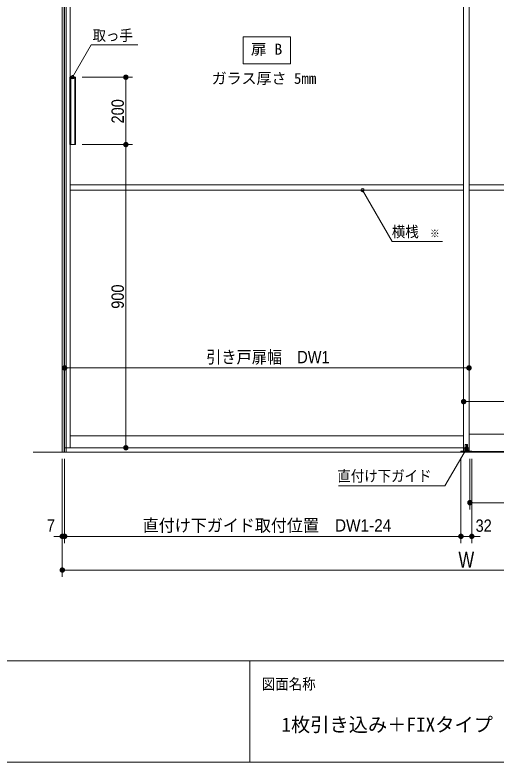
# Model space of a CAD drawing. Units: millimetres, scale not verified. Extents: x -6062 to 6062, y -3045 to 3045.
# Drawn here: x -4635 to -3207, y -2770 to -552 of the extents above; entities that cross this region are included whole.
import ezdxf
from ezdxf.enums import TextEntityAlignment as Align

# ---------------------------------------------------------------- set-up
doc = ezdxf.new("R2010")
doc.units = ezdxf.units.MM
doc.header["$LTSCALE"] = 20
for name, color, linetype, lineweight in [('0-0_3一般', 7, 'Continuous', 9), ('0-1_2寸法-1', 7, 'Continuous', 9), ('0-2_0', 7, 'Continuous', 9), ('0-3_2寸法-2', 7, 'Continuous', 9), ('0-4_2寸法-3', 7, 'Continuous', 9), ('0-5_1図面枠', 7, 'Continuous', 9)]:
    doc.layers.add(name, color=color, linetype=linetype, lineweight=lineweight)
doc.styles.add('ＭＳ ゴシック', font='')
doc.styles.add('ＭＳ Ｐゴシック', font='')
doc.styles.get('ＭＳ ゴシック').set_extended_font_data('MS Gothic')
doc.styles.get('ＭＳ Ｐゴシック').set_extended_font_data('MS PGothic')

# ---------------------------------------------------------------- blocks, each defined once
blk = doc.blocks.new('_Dot')
at = {"layer": '0-2_0'}
for p, q in [((-10, 0), (-20, 0)), ((9.78, 2), (-9.78, 2)), ((7.99, 6), (-7.99, 6)), ((9.16, -3.98), (-9.16, -3.98)), ((6, -7.98), (-6, -7.98))]:
    blk.add_line(p, q, dxfattribs=at)
for points in [[(10, 0), (9.92, 1.25), (9.69, 2.49), (9.3, 3.68), (8.76, 4.82), (8.09, 5.88), (7.29, 6.85), (6.37, 7.71), (5.36, 8.44), (4.26, 9.05), (3.09, 9.51), (1.87, 9.82), (0.63, 9.98), (-0.63, 9.98), (-1.87, 9.82), (-3.09, 9.51), (-4.26, 9.05), (-5.36, 8.44), (-6.37, 7.71), (-7.29, 6.85), (-8.09, 5.88), (-8.76, 4.82), (-9.3, 3.68), (-9.69, 2.49), (-9.92, 1.25), (-10, 0), (0, 0)], [(-10, 0), (-9.92, -1.25), (-9.69, -2.49), (-9.3, -3.68), (-8.76, -4.82), (-8.09, -5.88), (-7.29, -6.85), (-6.37, -7.71), (-5.36, -8.44), (-4.26, -9.05), (-3.09, -9.51), (-1.87, -9.82), (-0.63, -9.98), (0.63, -9.98), (1.87, -9.82), (3.09, -9.51), (4.26, -9.05), (5.36, -8.44), (6.37, -7.71), (7.29, -6.85), (8.09, -5.88), (8.76, -4.82), (9.3, -3.68), (9.69, -2.49), (9.92, -1.25), (10, 0), (0, 0)]]:
    blk.add_lwpolyline(points, close=True, dxfattribs=at)
blk = doc.blocks.new('グループ-30')
at = {"layer": '0-0_3一般'}
for p, q in [((-4623.5, 10000), (-55863.5, 10000)), ((-54000, 10000), (-54000, -37000)), ((-6320, 10000), (-6320, -37000)), ((-4623.5, -37000), (-55863.5, -37000))]:
    blk.add_line(p, q, dxfattribs=at)
blk = doc.blocks.new('グループ-31')
at = {"layer": '0-0_3一般'}
for p, q in [((-30320, 9840), (-30320, -37000)), ((-30000, 9840), (-30000, -37000)), ((-54000, 9100), (-54000, -36740)), ((-53680, 9100), (-53680, -36740)), ((-30320, -36740), (-30320, 9100)), ((-53362, -14740), (-53682, -14740)), ((-53642, -18740), (-53642, -14740)), ((-53402, -18740), (-53402, -14740)), ((-53362, -14740), (-53362, -18740)), ((-53680, -21120), (-30320, -21120)), ((-30000, -21120), (-6640, -21120)), ((-53680, -21440), (-30320, -21440)), ((-30000, -21440), (-6640, -21440)), ((-30320, -36040), (-53680, -36040)), ((-6640, -35940), (-30000, -35940)), ((-54000, -36740), (-30000, -36740)), ((-30235, -36800), (-30235, -36560)), ((-30085, -36800), (-30235, -36800)), ((-30234, -36800), (-30234, -36862)), ((-30234, -36800), (-30086, -36800)), ((-30225, -36550), (-30095, -36550)), ((-30160, -37027.8), (-30160, -36520)), ((-30086, -36800), (-30086, -36862)), ((-30085, -36560), (-30085, -36800)), ((-6320, -37000), (-30320, -37000)), ((-30260, -36922), (-30260, -36862)), ((-30200, -36862), (-30260, -36862)), ((-30260, -36942), (-30260, -36922)), ((-30260, -36922), (-30060, -36922)), ((-29840, -36942), (-30260, -36942)), ((-30120, -36862), (-30200, -36862)), ((-30060, -36862), (-30120, -36862)), ((-30060, -36922), (-30060, -36862))]:
    blk.add_line(p, q, dxfattribs=at)
for points in [[(-30000, -36740), (-30000, 9100), (-54000, 9100)], [(-53362, -18740), (-53682, -18740), (-53682, -14740)], [(-30480, -37000), (-29840, -37000), (-29840, -36942)], [(-30260, -36942), (-30480, -36942), (-30480, -37000)], [(-30260, -36922), (-30060, -36922), (-30060, -36942)]]:
    blk.add_lwpolyline(points, dxfattribs=at)
blk.add_lwpolyline([(-6690, -36970), (-6690, -37000), (-29950, -37000), (-29950, -36970)], close=True, dxfattribs=at)
for centre, start, end in [((-30225, -36560), 90, 180), ((-30095, -36560), 0, 90)]:
    blk.add_arc(centre, 10, start, end, dxfattribs=at)
blk = doc.blocks.new('グループ-32')
at = {"layer": '0-0_3一般'}
for name in ['グループ-30', 'グループ-31']:
    blk.add_blockref(name, (0, 0), dxfattribs=at)
blk = doc.blocks.new('グループ-45')
at = {"layer": '0-0_3一般'}
for p, q in [((-53900, 10000), (-54140, 10000)), ((-54140, 10000), (-54140, -37000)), ((-54020, 10000), (-54020, -37000)), ((-53900, -37000), (-53900, 10000)), ((-54140, -37000), (-53900, -37000))]:
    blk.add_line(p, q, dxfattribs=at)
blk = doc.blocks.new('グループ-89')
at = {"layer": '0-5_1図面枠'}
for p, q in [((-80000, -49400), (80000, -49400)), ((-43000, -49400), (-43000, -55400))]:
    blk.add_line(p, q, dxfattribs=at)
blk.add_lwpolyline([(-80000, 55400), (80000, 55400), (80000, -55400), (-80000, -55400)], close=True, dxfattribs=at)
blk = doc.blocks.new('図面枠')
at = {"layer": '0-5_1図面枠'}
blk.add_blockref('グループ-89', (0, 0), dxfattribs=at)
at = {"layer": '0-5_1図面枠', "style": 'ＭＳ ゴシック', "width": 0.9}
blk.add_text('図面名称', height=650.9, dxfattribs=at).set_placement((-42300.1, -51283.9), align=Align.BOTTOM_LEFT)

msp = doc.modelspace()

# ---------------------------------------------------------------- linework, layer by layer
at = {"layer": '0-1_2寸法-1'}
for p, q in [((-4435.8, -737), (-4285.8, -737)), ((-4305.8, -924.29), (-4305.8, -749.71)), ((-4435.6, -937), (-4285.8, -937)), ((-4435.6, -937), (-4285.8, -937)), ((-4305.8, -949.71), (-4305.8, -1824.29)), ((-4487.5, -1580), (-4487.3, -1580)), ((-3287.5, -1580), (-3287.3, -1580)), ((-3300.21, -1600), (-4474.79, -1600)), ((-3303.5, -1680), (-3303.3, -1680)), ((-2116.21, -1700), (-3290.79, -1700)), ((-4435.8, -1837), (-4285.8, -1837)), ((-4487.5, -1870), (-4487.5, -2120)), ((-3311.5, -1867.1), (-3311.5, -2120)), ((-3285, -1870), (-3285, -2020)), ((-2134.71, -2000), (-3272.29, -2000)), ((-4474.79, -2100), (-3324.21, -2100)), ((-4494.5, -2120), (-4494.5, -2220)), ((-4481.79, -2200), (-2109.21, -2200))]:
    msp.add_line(p, q, dxfattribs=at)
at = {"layer": '0-3_2寸法-2'}
for p, q in [((-4494.5, -1870), (-4494.5, -2120)), ((-4487.5, -1870), (-4487.5, -2120)), ((-3311.5, -1867.1), (-3311.5, -2120)), ((-3279.5, -1870), (-3279.5, -2120)), ((-4507.21, -2100), (-4519.92, -2100)), ((-4487.5, -2100), (-4494.5, -2100)), ((-4474.79, -2100), (-4462.08, -2100)), ((-3324.21, -2100), (-3336.92, -2100)), ((-3311.5, -2100), (-3279.5, -2100)), ((-3266.79, -2100), (-3254.08, -2100))]:
    msp.add_line(p, q, dxfattribs=at)
at = {"layer": '0-4_2寸法-3'}
for p, q in [((-4458.91, -736.01), (-4468.69, -736.01)), ((-4459.8, -740.01), (-4467.8, -740.01)), ((-4463.63, -732.01), (-4463.97, -732.01)), ((-4463.63, -732.01), (-4463.97, -732.01)), ((-3598.61, -1071.01), (-3608.39, -1071.01)), ((-3599.5, -1075.01), (-3607.5, -1075.01)), ((-3603.33, -1067.01), (-3603.67, -1067.01)), ((-3603.33, -1067.01), (-3603.67, -1067.01)), ((-3290.61, -1839.01), (-3300.39, -1839.01)), ((-3295.33, -1835.01), (-3295.67, -1835.01)), ((-3295.33, -1835.01), (-3295.67, -1835.01)), ((-3291.5, -1843.01), (-3299.5, -1843.01))]:
    msp.add_line(p, q, dxfattribs=at)
msp.add_lwpolyline([(-3957.5, -617), (-3817.5, -617), (-3817.5, -697), (-3957.5, -697)], close=True, dxfattribs=at)
for points in [[(-4463.8, -737), (-4408.56, -641.33), (-4270.04, -641.33)], [(-3366.16, -1224.84), (-3515.26, -1224.84), (-3603.5, -1072)], [(-3295.5, -1840), (-3359.01, -1950), (-3675.02, -1950)]]:
    msp.add_lwpolyline(points, dxfattribs=at)
for centre in [(-4463.8, -737), (-4463.8, -737), (-3603.5, -1072), (-3603.5, -1072), (-3295.5, -1840), (-3295.5, -1840)]:
    msp.add_circle(centre, 5.01, dxfattribs=at)

# ---------------------------------------------------------------- block references
at = {"layer": '0-0_3一般', "xscale": 0.05, "yscale": 0.05}
for name in ['グループ-32', 'グループ-45']:
    msp.add_blockref(name, (-1787.5, 0), dxfattribs=at)
at = {"layer": '0-1_2寸法-1', "xscale": 0.6356201, "yscale": 0.6356201}
for p, rotation in [((-4305.8, -737), 90), ((-4305.8, -937), 270), ((-4305.8, -937), 90), ((-4487.5, -1600), 180), ((-3303.5, -1700), 180), ((-4305.8, -1837), 270), ((-3285, -2000), 180), ((-4487.5, -2100), 180), ((-4494.5, -2200), 180)]:
    msp.add_blockref('_Dot', p, dxfattribs=dict(at, rotation=rotation))
for p in [(-3287.5, -1600), (-3311.5, -2100)]:
    msp.add_blockref('_Dot', p, dxfattribs=at)
at = {"layer": '0-3_2寸法-2', "xscale": 0.6356201, "yscale": 0.6356201}
for p in [(-4494.5, -2100), (-3311.5, -2100)]:
    msp.add_blockref('_Dot', p, dxfattribs=at)
at = {"layer": '0-3_2寸法-2', "xscale": 0.6356201, "yscale": 0.6356201, "rotation": 180}
for p in [(-4487.5, -2100), (-3279.5, -2100)]:
    msp.add_blockref('_Dot', p, dxfattribs=at)
at = {"layer": '0-5_1図面枠', "xscale": 0.05, "yscale": 0.05}
msp.add_blockref('図面枠', (-1787.5, 0), dxfattribs=at)

# ---------------------------------------------------------------- texts
at = {"layer": '0-1_2寸法-1', "style": 'ＭＳ Ｐゴシック', "width": 0.9}
for s, p in [('200', (-4300.84, -874.28)), ('900', (-4300.84, -1424.38))]:
    msp.add_text(s, height=36.66, rotation=90, dxfattribs=at).set_placement(p, align=Align.BOTTOM_LEFT)
at = {"layer": '0-1_2寸法-1', "style": 'ＭＳ Ｐゴシック'}
for s, height, width, p in [('引き戸扉幅\u3000DW1', 36.69, 0.9, (-4067.52, -1597.07)), ('直付け下ガイド取付位置\u3000DW1-24', 36.69, 0.95, (-4255.88, -2096.79)), ('W', 47.17, 0.8, (-3318.96, -2207.07))]:
    msp.add_text(s, height=height, dxfattribs=dict(at, width=width)).set_placement(p, align=Align.BOTTOM_LEFT)
at = {"layer": '0-3_2寸法-2', "style": 'ＭＳ Ｐゴシック', "width": 0.9}
for s, p in [('7', (-4540.4, -2097.52)), ('32', (-3268.09, -2097.52))]:
    msp.add_text(s, height=36.66, dxfattribs=at).set_placement(p, align=Align.BOTTOM_LEFT)
at = {"layer": '0-4_2寸法-3', "style": 'ＭＳ ゴシック'}
for s, height, width, p in [('取っ手', 32.55, 0.9, (-4404.71, -638.94)), ('扉 B', 32.55, 1.05, (-3934.86, -679.87)), ('横桟', 32.55, 0.9, (-3516.61, -1221.66)), ('※', 23.31, 0.9, (-3403.26, -1219.88)), ('直付け下ガイド', 32.55, 0.9, (-3678.47, -1946.83))]:
    msp.add_text(s, height=height, dxfattribs=dict(at, width=width)).set_placement(p, align=Align.BOTTOM_LEFT)
msp.add_text('ガラス厚さ 5mm', height=32.55, dxfattribs=at).set_placement((-4051.29, -766.45), align=Align.BOTTOM_LEFT)
at = {"layer": '0-5_1図面枠', "style": 'ＭＳ ゴシック'}
msp.add_text('1枚引き込み＋FIXタイプ \u3000特寸 右勝手R-N', height=41.84, dxfattribs=at).set_placement((-3844.15, -2692.37), align=Align.BOTTOM_LEFT)

doc.saveas('drawing.dxf')
